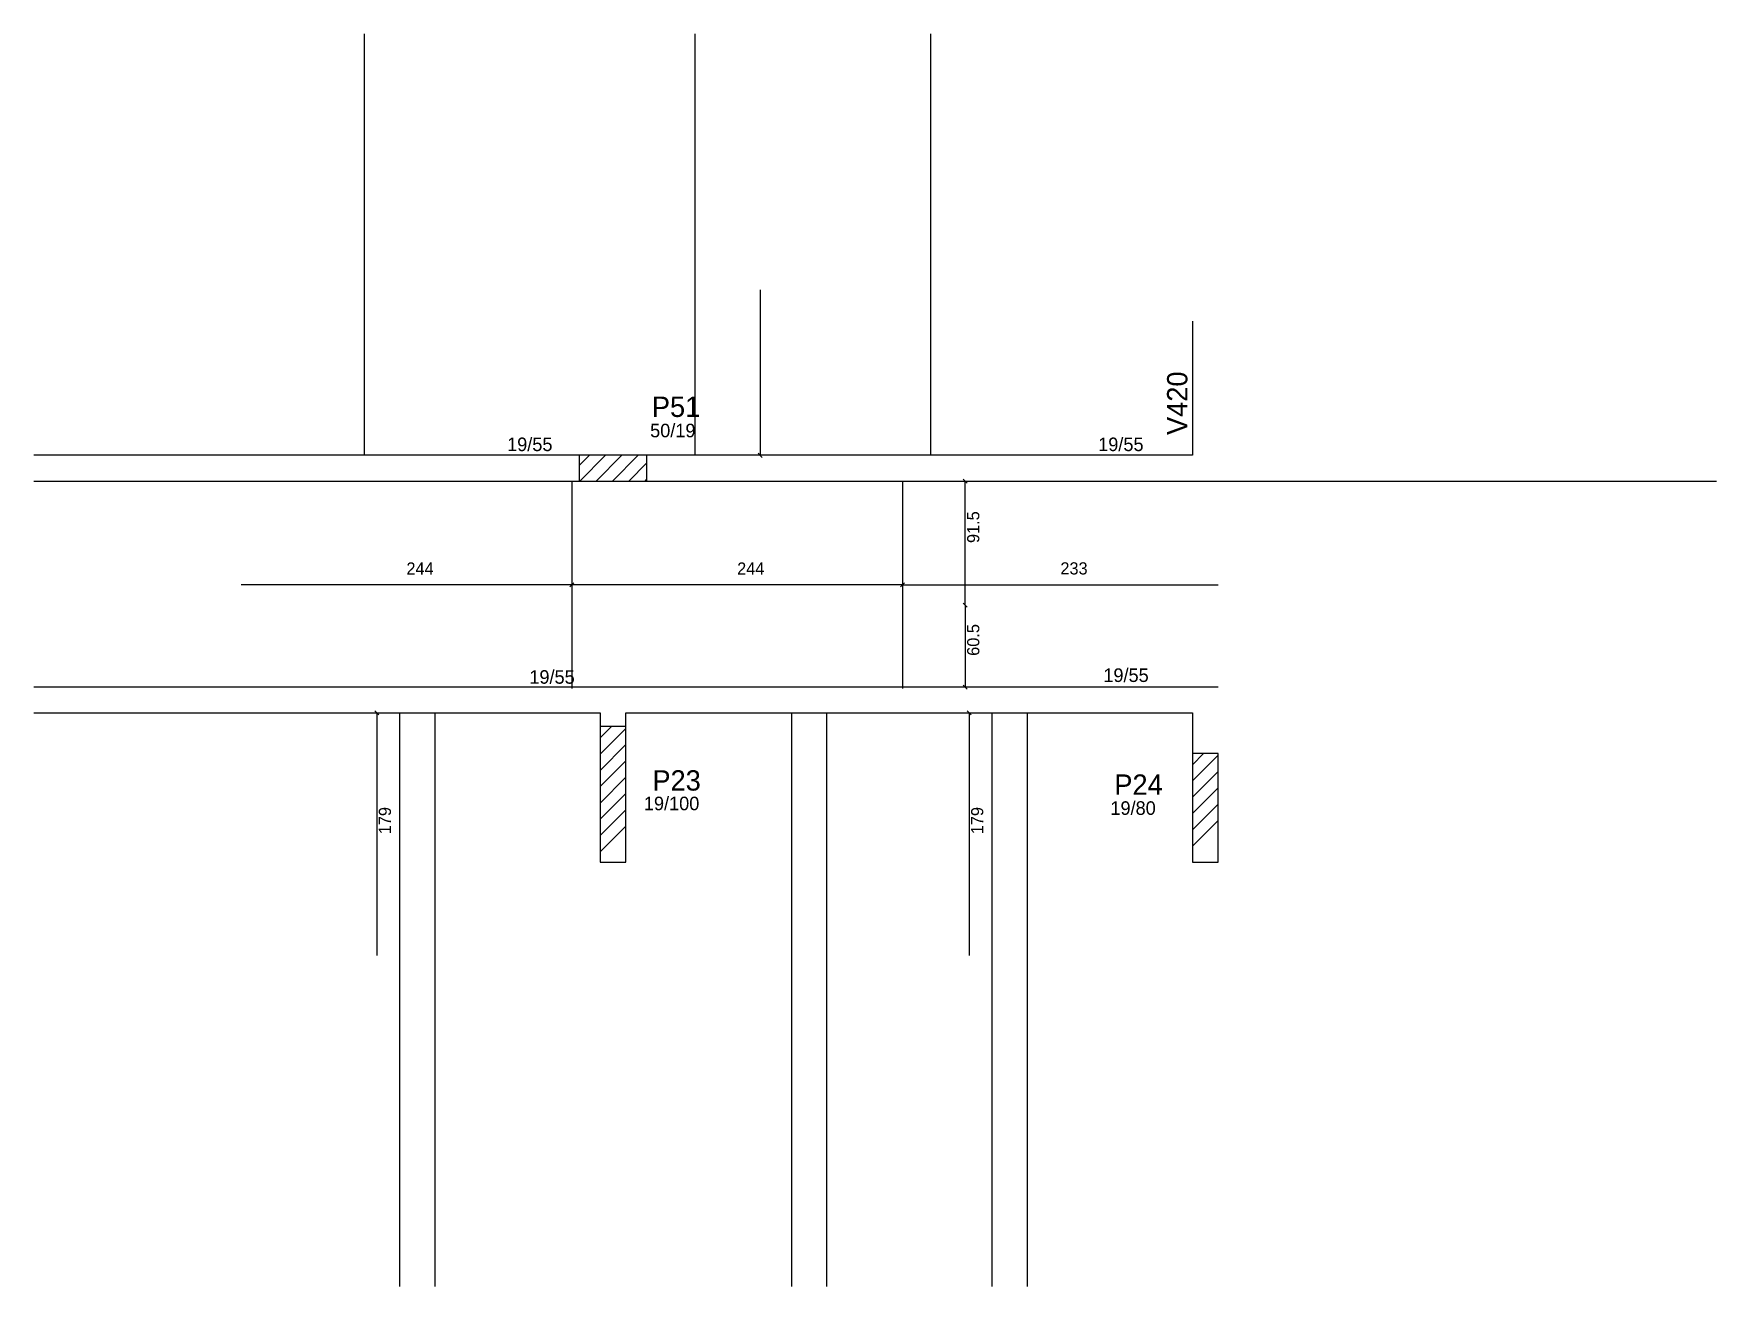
# Model space of a CAD drawing. Header units: metres. Extents: x 4178 to 5420, y 1590 to 2514.
import ezdxf

# ---------------------------------------------------------------- set-up
doc = ezdxf.new("R2010")
doc.units = ezdxf.units.M
for name, color, linetype in [('3', 7, 'Continuous'), ('4', 7, 'Continuous'), ('7', 7, 'Continuous'), ('Painéis', 7, 'Continuous')]:
    doc.layers.add(name, color=color, linetype=linetype)

msp = doc.modelspace()

# ---------------------------------------------------------------- linework, layer by layer
at = {"layer": '3', "color": 3, "lineweight": 25}
for p, q in [((4581, 2195.6), (4588.5, 2203.1)), ((4581.5, 2184.1), (4600.5, 2203.1)), ((4593.5, 2184.1), (4612.5, 2203.1)), ((4605.5, 2184.1), (4624.5, 2203.1)), ((4617.6, 2184.1), (4631, 2197.5)), ((4629.6, 2184.1), (4631, 2185.5)), ((4596.5, 1994.7), (4604.9, 2003.1)), ((4596.5, 1982.7), (4615.5, 2001.7)), ((4596.5, 1970.7), (4615.5, 1989.7)), ((4596.5, 1958.7), (4615.5, 1977.7)), ((5033.5, 1974.9), (5041.7, 1983.1)), ((5033.5, 1962.9), (5052.5, 1981.9)), ((4596.5, 1946.6), (4615.5, 1965.6)), ((5033.5, 1950.9), (5052.5, 1969.9)), ((4596.5, 1934.6), (4615.5, 1953.6)), ((5033.5, 1938.9), (5052.5, 1957.9)), ((4596.5, 1922.6), (4615.5, 1941.6)), ((5033.5, 1926.9), (5052.5, 1945.9)), ((4596.5, 1910.6), (4615.5, 1929.6)), ((5033.5, 1914.8), (5052.5, 1933.8))]:
    msp.add_line(p, q, dxfattribs=at)
for points in [[(5033.5, 2302.1), (5033.5, 2203.1)], [(4581, 2203.1), (4178.5, 2203.1)], [(5033.5, 2203.1), (4631, 2203.1)], [(4178.5, 2184.1), (4581, 2184.1)], [(4631, 2184.1), (5043, 2184.1)], [(5043, 2184.1), (5420, 2184.1)], [(4606, 2032.1), (4178.5, 2032.1)], [(5052.5, 2032.1), (4606, 2032.1)], [(4178.5, 2013.1), (4596.5, 2013.1)], [(4596.5, 2013.1), (4596.5, 2003.1)], [(4615.5, 2013.1), (5033.5, 2013.1)], [(4615.5, 2003.1), (4615.5, 2013.1)], [(5033.5, 2013.1), (5033.5, 1983.1)]]:
    msp.add_lwpolyline(points, dxfattribs=at)
at = {"layer": '7', "color": 7, "lineweight": 25}
for points in [[(4581, 2184.1), (4631, 2184.1), (4631, 2203.1), (4581, 2203.1), (4581, 2184.1)], [(4596.5, 1903.1), (4615.5, 1903.1), (4615.5, 2003.1), (4596.5, 2003.1), (4596.5, 1903.1)], [(5033.5, 1903.1), (5052.5, 1903.1), (5052.5, 1983.1), (5033.5, 1983.1), (5033.5, 1903.1)]]:
    msp.add_lwpolyline(points, dxfattribs=at)
at = {"layer": 'Painéis', "color": 200, "lineweight": 25}
for p, q in [((4422.5, 2203.1), (4422.5, 2514.1)), ((4666.5, 2203.1), (4666.5, 2514.1)), ((4840.5, 2203.1), (4840.5, 2514.1)), ((4575.5, 2184.1), (4575.5, 2031.2)), ((4819.5, 2184.1), (4819.5, 2031.2)), ((4448.5, 2013.1), (4448.5, 1590.1)), ((4474.5, 2013.1), (4474.5, 1590.1)), ((4737.5, 2013.1), (4737.5, 1590.1)), ((4763.5, 2013.1), (4763.5, 1590.1)), ((4885.5, 2013.1), (4885.5, 1590.1)), ((4911.5, 2013.1), (4911.5, 1590.1))]:
    msp.add_line(p, q, dxfattribs=at)
at = {"layer": 'Painéis', "color": 4, "lineweight": 25}
for p, q in [((4714.4, 2325.1), (4714.4, 2203.1)), ((4865.8, 2092.6), (4865.8, 2184.1)), ((4575.5, 2107.5), (4331.5, 2107.5)), ((4819.5, 2107.5), (4575.5, 2107.5)), ((4819.5, 2107.5), (5052.5, 2107.5)), ((4865.8, 2092.6), (4865.8, 2032.1)), ((4431.7, 2013.1), (4431.7, 1834.1)), ((4868.7, 2013.1), (4868.7, 1834.1))]:
    msp.add_line(p, q, dxfattribs=at)
at = {"layer": 'Painéis', "color": 0, "lineweight": 25}
for p, q in [((4712.9, 2204.6), (4715.9, 2201.6)), ((4867.3, 2182.6), (4864.3, 2185.6)), ((4577, 2109), (4574, 2106)), ((4574, 2106), (4577, 2109)), ((4818, 2106), (4821, 2109)), ((4821, 2109), (4818, 2106)), ((4864.3, 2094.1), (4867.3, 2091.1)), ((4867.3, 2091.1), (4864.3, 2094.1)), ((4864.3, 2033.6), (4867.3, 2030.6)), ((4433.2, 2011.6), (4430.2, 2014.6)), ((4870.2, 2011.6), (4867.2, 2014.6))]:
    msp.add_line(p, q, dxfattribs=at)

# ---------------------------------------------------------------- texts
at = {"layer": '3', "color": 3, "lineweight": 25}
for s, p in [('50/19', (4633.3, 2216.4)), ('19/55', (4527.8, 2206.2)), ('19/55', (4963.9, 2206.2)), ('19/55', (4544.2, 2034.6)), ('19/55', (4967.7, 2035.9)), ('19/100', (4628.7, 1941.3)), ('19/80', (4972.9, 1937.9))]:
    msp.add_text(s, height=10, dxfattribs=at).set_placement(p)
at = {"layer": '4', "color": 4, "lineweight": 25}
msp.add_text('V420', height=15, rotation=90, dxfattribs=at).set_placement((5029.7, 2218.1))
for s, p in [('P51', (4634.6, 2231.4)), ('P23', (4635, 1955.8)), ('P24', (4975.8, 1952.7))]:
    msp.add_text(s, height=15, dxfattribs=at).set_placement(p)
at = {"layer": 'Painéis', "color": 240, "lineweight": 25}
for s, p in [('91.5', (4876.2, 2138.4)), ('60.5', (4876.2, 2055.2)), ('179', (4442.1, 1923.6)), ('179', (4879.1, 1923.6))]:
    msp.add_text(s, height=9, rotation=90, dxfattribs=at).set_placement(p)
for s, p in [('244', (4453.5, 2115.1)), ('244', (4697.5, 2115.1)), ('233', (4936, 2115.2))]:
    msp.add_text(s, height=9, dxfattribs=at).set_placement(p)

doc.saveas('drawing.dxf')
